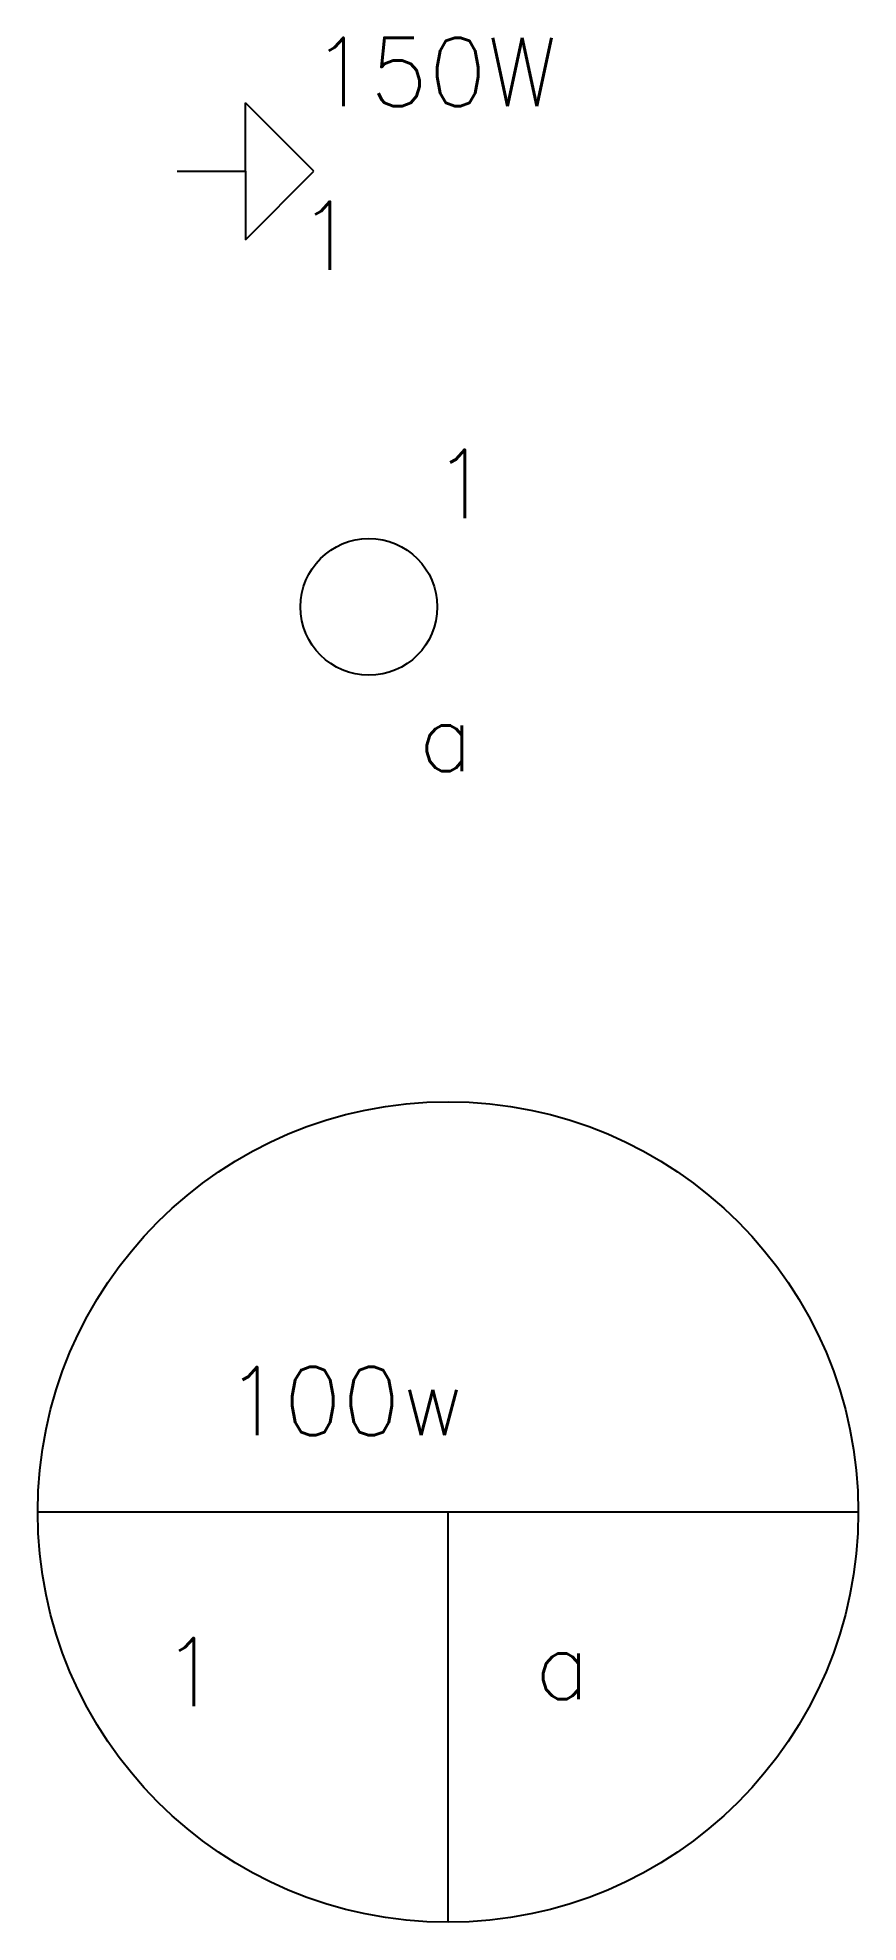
# Model space of a CAD drawing. Header units: millimetres. Extents: x 3.81 to 5.01, y -0.76 to 2.
import ezdxf

# ---------------------------------------------------------------- set-up
doc = ezdxf.new("R2010")
doc.units = ezdxf.units.MM
doc.styles.get("Standard").update_dxf_attribs({"font": 'RomanS'})

# ---------------------------------------------------------------- blocks, each defined once
blk = doc.blocks.new('FS_interruptor')
blk.add_circle((0.1, 0), 0.1)
for tag, p in [('CIRCUITO', (0.19287, 0.13)), ('ACIONANMENTO', (0.171792, -0.240043))]:
    blk.add_attdef(tag, p, '', height=0.1)
blk = doc.blocks.new('FS_Lampada')
for p, q in [((-0.6, 0), (0.6, 0)), ((0, -0.6), (0, 0))]:
    blk.add_line(p, q)
blk.add_circle((0, 0), 0.6)
for tag, p in [('POTENCIA', (-0.326364, 0.112166)), ('CIRCUITO', (-0.418987, -0.284064)), ('ACIONAMENTO', (0.126476, -0.273772))]:
    blk.add_attdef(tag, p, '', height=0.1)
blk = doc.blocks.new('FS_Tomada')
for p, q in [((0.1, 0), (0.1, 0.1)), ((0.2, 0), (0.1, 0.1)), ((0, 0), (0.1, 0)), ((0.1, 0), (0.1, -0.1)), ((0.1, -0.1), (0.2, 0))]:
    blk.add_line(p, q)
for tag, p in [('POTENCIA', (0.196123, 0.095359)), ('CIRCUITO', (0.176304, -0.144269))]:
    blk.add_attdef(tag, p, '', height=0.1)

msp = doc.modelspace()

# ---------------------------------------------------------------- block references
for name, p, values in [('FS_Tomada', (4.013786, 1.801018), {'POTENCIA': '150W', 'CIRCUITO': '1'}), ('FS_interruptor', (4.194407, 1.163998), {'ACIONANMENTO': 'a', 'CIRCUITO': '1'}), ('FS_Lampada', (4.410019, -0.159522), {'POTENCIA': '100w', 'CIRCUITO': '1', 'ACIONAMENTO': 'a'})]:
    msp.add_blockref(name, p).add_auto_attribs(values)

doc.saveas('drawing.dxf')
